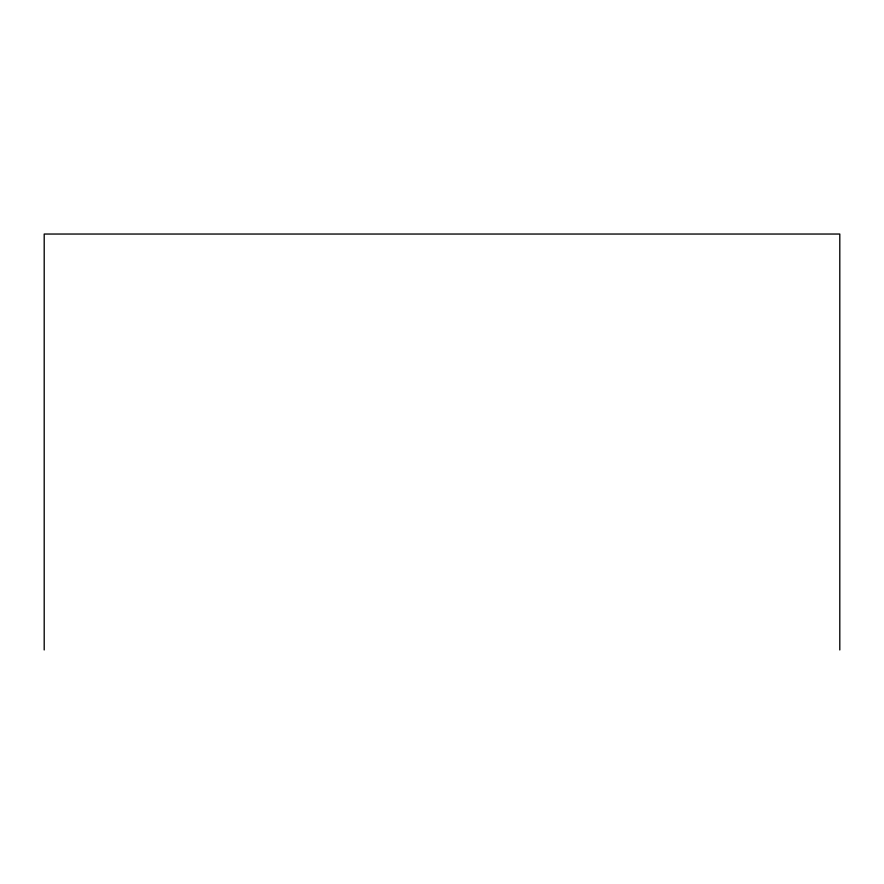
<?xml version="1.0" encoding="UTF-8"?>
<svg xmlns="http://www.w3.org/2000/svg" width="884" height="884" viewBox="0 0 884 884"><rect width="100%" height="100%" fill="white"/><g stroke="black" fill="none" stroke-linecap="round" stroke-linejoin="round"><path stroke-width="1.33" d="M839.8 649.961L839.8 234.039L44.2 234.039L44.2 649.961"/></g></svg>
